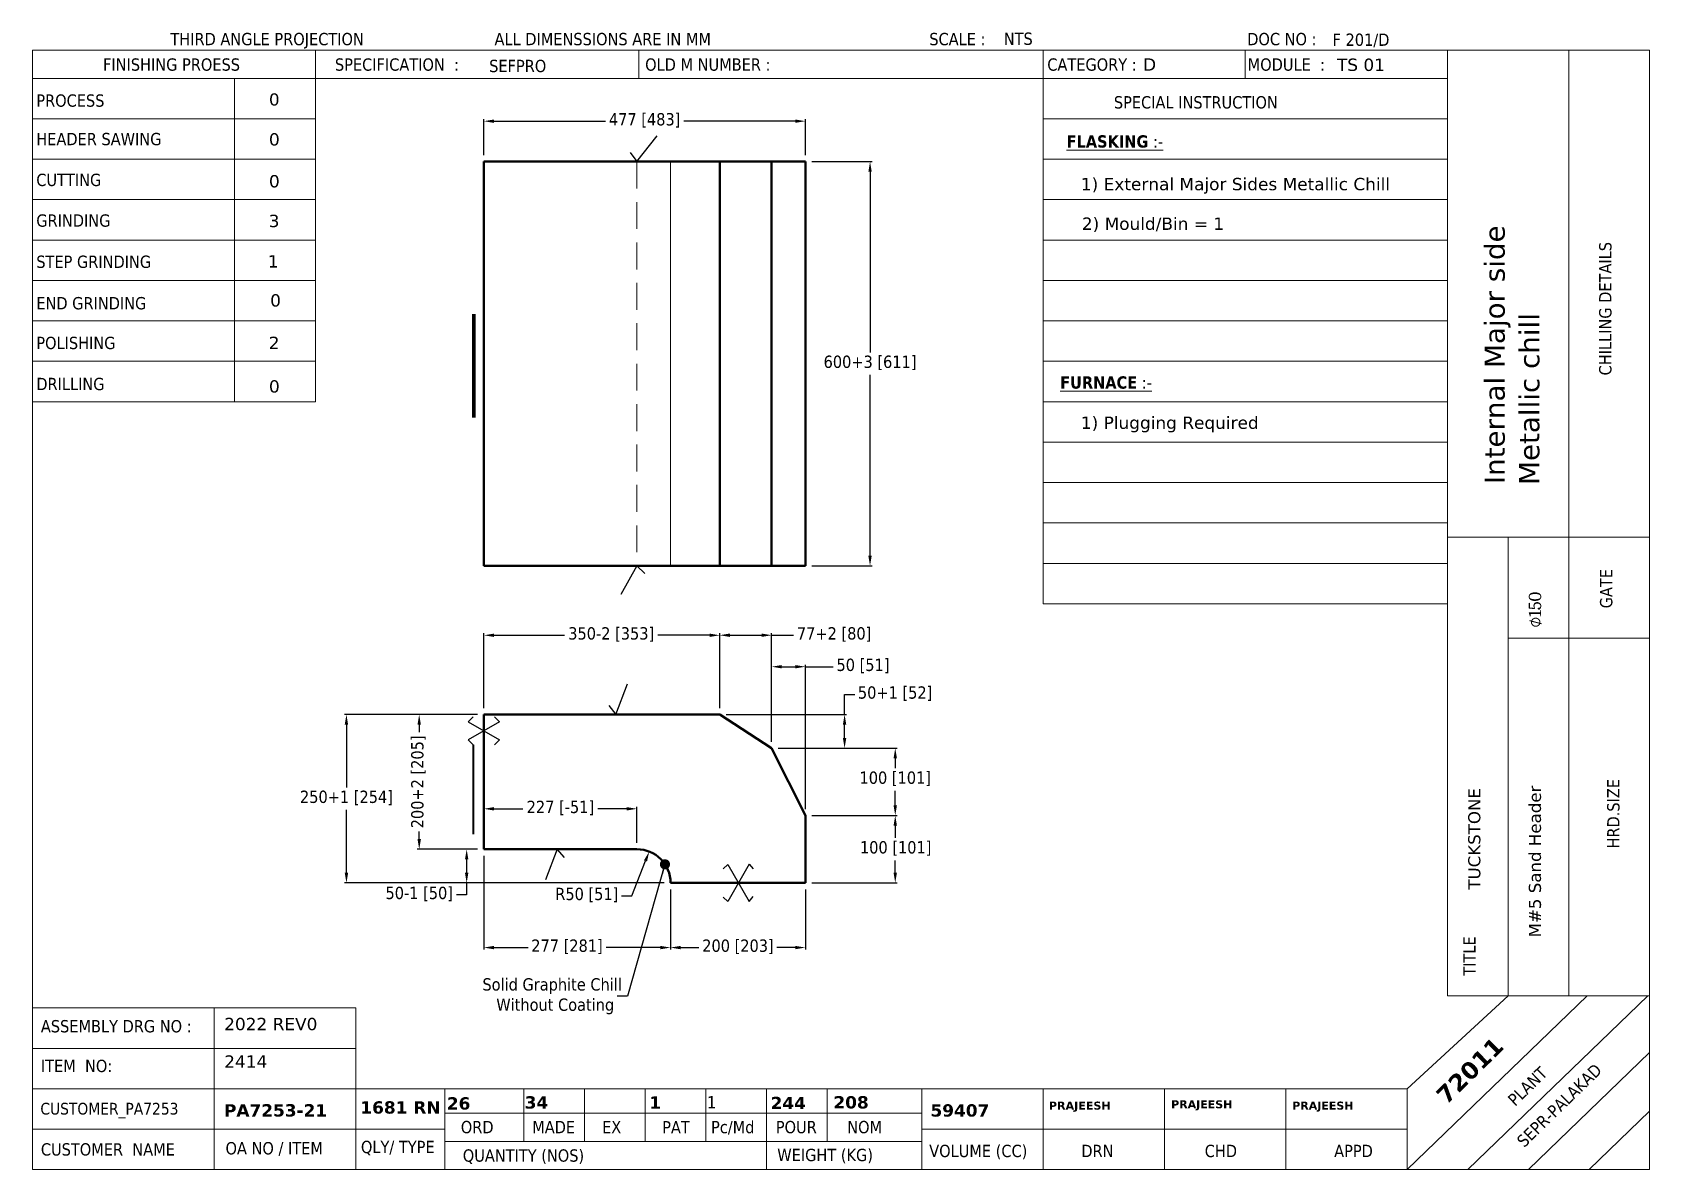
# Model space of a CAD drawing. Header units: millimetres. Extents: x 60 to 2460, y 60 to 1748.
import ezdxf
from ezdxf.enums import TextEntityAlignment as Align

# ---------------------------------------------------------------- set-up
doc = ezdxf.new("R2010")
doc.units = ezdxf.units.MM
doc.header["$LTSCALE"] = 6
doc.linetypes.add('DASHED', pattern=[0.2067, 0.1654, -0.0413])
doc.linetypes.add('HIDDEN', pattern=[0.375, 0.25, -0.125])
for name, color, linetype, lineweight, true_color in [('Dimension (ANSI)', 7, 'Continuous', 25, 0x008000), ('Hidden (ANSI)', 2, 'DASHED', 15, 0xffff00), ('Title (ANSI)', 7, 'Continuous', 20, 0x800000)]:
    doc.layers.add(name, color=color, linetype=linetype, lineweight=lineweight, true_color=true_color)
for name, color, linetype, lineweight in [('Sketch Geometry (ANSI)', 7, 'Continuous', 25), ('Symbol (ANSI)', 7, 'Continuous', 25), ('Visible (ANSI)', 7, 'Continuous', 50)]:
    doc.layers.add(name, color=color, linetype=linetype, lineweight=lineweight)
doc.styles.add('Label Text (ANSI)', font='tahoma.ttf')
doc.styles.add('Note Text (ANSI)', font='tahoma.ttf')
doc.styles.add('Text Style54', font='verdana.ttf')
doc.styles.add('Text Style55', font='verdana.ttf')
doc.styles.add('Text Style57', font='verdana.ttf')
doc.styles.add('Text Style65', font='Cambria.ttf')
doc.styles.add('Text Style67', font='tahomabd.ttf')
doc.styles.add('Text Style68', font='verdanab.ttf')
doc.styles.add('Text Style69', font='verdanab.ttf')
doc.styles.add('Text Style70', font='verdanab.ttf')
doc.styles.add('Text Style73', font='tahomabd.ttf')
doc.styles.add('Text Style74', font='verdanab.ttf')
doc.dimstyles.new('Default - mm (ANSI)', dxfattribs={"dimscale": 6, "dimtxt": 3.05, "dimasz": 2.5, "dimexe": 0.5, "dimexo": 1.6002, "dimgap": 0.8, "dimtad": 0, "dimtih": 1, "dimtoh": 1, "dimrnd": 1e-08, "dimzin": 0, "dimdsep": 46, "dimtxsty": 'Label Text (ANSI)', "dimcen": 0.09, "dimdle": 10, "dimclrd": 256, "dimclre": 256, "dimclrt": 256, "dimadec": 1, "dimazin": 1, "dimtfac": 0.999344, "dimtofl": 0, "dimtmove": 0, "dimatfit": 3, "dimfxl": 1, "dimtolj": 1, "dimtzin": 4, "dimlwd": -1, "dimlwe": -1, "dimarcsym": 0})
doc.dimstyles.new('Default - mm (ANSI)$7', dxfattribs={"dimscale": 6, "dimtxt": 3.05, "dimasz": 2.5, "dimexe": 0.5, "dimexo": 1.6002, "dimgap": 0.8, "dimtad": 0, "dimtih": 1, "dimtoh": 1, "dimrnd": 1e-08, "dimzin": 0, "dimdsep": 46, "dimtxsty": 'Label Text (ANSI)', "dimcen": 0.09, "dimdle": 10, "dimclrd": 256, "dimclre": 256, "dimclrt": 256, "dimadec": 1, "dimazin": 1, "dimtfac": 0.999344, "dimtofl": 0, "dimtmove": 0, "dimatfit": 3, "dimfxl": 1, "dimtolj": 1, "dimtzin": 4, "dimlwd": -1, "dimlwe": -1, "dimarcsym": 0})

# ---------------------------------------------------------------- blocks, each defined once
blk = doc.blocks.new('Title Blocks SEPR')
at = {"layer": 'Title (ANSI)'}
for p, q in [((10, 287), (410, 287)), ((10, 10), (10, 287)), ((10, 287), (10, 280)), ((10, 287), (80, 287)), ((80, 287), (80, 200)), ((160, 287), (160, 280)), ((260, 287), (260, 280)), ((310, 287), (310, 280)), ((360, 287), (360, 280)), ((410, 287), (390, 287)), ((390, 287), (390, 166.5)), ((410, 287), (410, 10)), ((10, 280), (360, 280)), ((60, 200), (60, 280)), ((260, 280), (260, 210)), ((360, 280), (360, 53)), ((80, 270), (10, 270)), ((260, 270), (360, 270)), ((260, 260), (360, 260)), ((80, 260), (10, 260)), ((80, 250), (10, 250)), ((260, 250), (360, 250)), ((260, 240), (360, 240)), ((80, 240), (10, 240)), ((80, 230), (10, 230)), ((260, 230), (360, 230)), ((260, 220), (360, 220)), ((80, 220), (10, 220)), ((80, 210), (10, 210)), ((260, 210), (360, 210)), ((260, 210), (260, 150)), ((260, 200), (360, 200)), ((80, 200), (10, 200)), ((80, 200), (60, 200)), ((260, 190), (360, 190)), ((260, 180), (360, 180)), ((260, 170), (360, 170)), ((360, 166.5), (410, 166.5)), ((375, 53), (375, 166.5)), ((375, 166.5), (375, 141.5)), ((390, 166.5), (390, 53)), ((260, 160), (360, 160)), ((260, 150), (360, 150)), ((375, 141.5), (410, 141.5)), ((394.53, 53), (350, 10)), ((350, 30), (375, 53)), ((360, 53), (410, 53)), ((365, 10), (409.53, 53)), ((390, 53), (375, 53)), ((410, 53), (390, 53)), ((10, 10), (10, 50)), ((10, 50), (90, 50)), ((10, 50), (55, 50)), ((55, 50), (55, 10)), ((90, 50), (90, 10)), ((10, 40), (90, 40)), ((380, 10), (410, 38.97)), ((10, 30), (90, 30)), ((90, 10), (90, 30)), ((90, 30), (350, 30)), ((112, 10), (112, 30)), ((112, 30), (131.55, 30)), ((131.55, 30), (131.55, 17)), ((146.55, 30), (146.55, 17)), ((161.55, 30), (161.55, 17)), ((176.55, 30), (176.55, 17)), ((191.55, 30), (191.55, 17)), ((206.55, 30), (206.55, 17)), ((230, 10), (230, 30)), ((260, 30), (260, 10)), ((290, 30), (290, 10)), ((320, 30), (320, 10)), ((350, 30), (350, 10)), ((112, 10), (112, 24)), ((112, 24), (230, 24)), ((410, 24.49), (395, 10)), ((10, 20), (90, 20)), ((90, 20), (112, 20)), ((230, 20), (350, 20)), ((112, 10), (112, 17)), ((112, 17), (230, 17)), ((191.55, 17), (191.55, 10)), ((410, 10), (10, 10)), ((350, 10), (230, 10))]:
    blk.add_line(p, q, dxfattribs=at)
at = {"layer": 'Title (ANSI)', "attachment_point": 1, "style": 'Note Text (ANSI)'}
for s, insert, char_height, width in [('\\fTahoma|b0|i0;THIRD ANGLE PROJECTION', (44.14, 291.26), 3.048, 109.2999), ('\\fTahoma|b0|i0;ALL DIMENSSIONS ARE IN MM', (124.3, 291.26), 3.048, 109.2999), ('\\fTahoma|b0|i0;SCALE :', (231.84, 291.26), 3.048, 109.2999), ('\\fTahoma|b0|i0;DOC NO : ', (310.47, 291.26), 3.048, 70.8451), ('\\fTahoma|b0|i0;FINISHING PROESS', (27.48, 284.96), 3.048, 109.2999), ('\\fTahoma|b0|i0;SPECIFICATION  :', (84.84, 284.96), 3.048, 72.8455), ('\\fTahoma|b0|i0;OLD M NUMBER :', (161.56, 284.96), 3.048, 72.8455), ('\\fTahoma|b0|i0;CATEGORY :', (261.02, 284.96), 3.048, 72.8455), ('\\fTahoma|b0|i0;MODULE  :', (310.58, 284.96), 3.048, 72.8455), ('\\fTahoma|b0|i0;PROCESS', (10.98, 276.05), 3.048, 109.2999), ('\\fTahoma|b0|i0;SPECIAL INSTRUCTION', (277.49, 275.61), 3.048, 72.8455), ('\\fTahoma|b0|i0;HEADER SAWING', (10.98, 266.52), 3.048, 109.2999), ('\\fTahoma|b1|i0;\\H3.0500;\\LFLASKING\\l\\fTahoma|b0|i0;\\H3.0500;\\L :-', (265.8, 265.93), 3.05, 72.8455), ('\\fTahoma|b0|i0;END GRINDING', (10.98, 225.91), 3.048, 109.2999), ('\\fTahoma|b0|i0;POLISHING', (10.98, 216.08), 3.048, 109.2999), ('\\fTahoma|b1|i0;\\H3.0500;\\LFURNACE\\l\\fTahoma|b0|i0;\\H3.0500;\\L :-', (264.2, 206.29), 3.05, 72.8455), ('\\fTahoma|b0|i0;ITEM  NO:', (12.11, 37.2), 3.048, 109.2999), ('\\fTahoma|b0|i0;ORD', (115.97, 22.06), 3.048, 13.75), ('\\fTahoma|b0|i0;MADE', (133.63, 22.06), 3.048, 13.75), ('\\fTahoma|b0|i0;EX', (150.91, 22.06), 3.048, 13.75), ('\\fTahoma|b0|i0;PAT', (165.77, 22.02), 3.048, 13.75), ('\\fTahoma|b0|i0;Pc/Md', (177.86, 22.06), 3.048, 13.75), ('\\fTahoma|b0|i0;POUR', (193.88, 22.06), 3.048, 13.75), ('\\fTahoma|b0|i0;NOM', (211.54, 22.06), 3.048, 13.75), ('\\fTahoma|b0|i0;QLY/ TYPE', (91.27, 17.15), 3.048, 21.4126), ('\\fTahoma|b0|i0;VOLUME (CC)', (231.82, 16.16), 3.048, 25.6121), ('\\fTahoma|b0|i0;DRN', (269.44, 16.16), 3.048, 19.1316), ('\\fTahoma|b0|i0;CHD', (299.96, 16.16), 3.048, 19.1316), ('\\fTahoma|b0|i0;APPD', (331.97, 16.16), 3.048, 19.1316), ('\\fTahoma|b0|i0;WEIGHT (KG)', (194.24, 15.16), 3.048, 109.2999)]:
    blk.add_mtext(s, dxfattribs=dict(at, insert=insert, char_height=char_height, width=width))
at = {"layer": 'Title (ANSI)', "char_height": 3.048, "attachment_point": 1, "style": 'Note Text (ANSI)'}
for s, insert in [('\\fTahoma|b0|i0;NTS', (250.25, 291.35)), ('\\fTahoma|b0|i0;F 201/D', (331.58, 291.1))]:
    blk.add_mtext(s, dxfattribs=dict(at, insert=insert))
at = {"layer": 'Title (ANSI)', "char_height": 3.048, "width": 109.2999, "attachment_point": 1, "line_spacing_factor": 1.968504, "style": 'Note Text (ANSI)'}
for s, insert in [('\\fTahoma|b0|i0;CUTTING\\P', (10.98, 256.42)), ('\\fTahoma|b0|i0;GRINDING\\P', (10.98, 246.36)), ('\\fTahoma|b0|i0;STEP GRINDING\\P', (10.98, 236.16)), ('\\fTahoma|b0|i0;DRILLING\\P', (10.98, 205.92)), ('\\fTahoma|b0|i0;ASSEMBLY DRG NO :\\P', (12.11, 47.02)), ('\\fTahoma|b0|i0;CUSTOMER  NAME\\P', (12.11, 16.54)), ('\\fTahoma|b0|i0;OA NO / ITEM\\P', (57.78, 16.83)), ('\\fTahoma|b0|i0;QUANTITY (NOS)\\P', (116.46, 15.03))]:
    blk.add_mtext(s, dxfattribs=dict(at, insert=insert))
at = {"layer": 'Title (ANSI)', "char_height": 3.048, "attachment_point": 1, "style": 'Note Text (ANSI)'}
for s, insert, rotation in [('\\fTahoma|b0|i0;CHILLING DETAILS   ', (397.5, 206.52), 90), ('\\fTahoma|b0|i0;GATE', (397.72, 148.89), 90), ('\\fTahoma|b0|i0;HRD.SIZE', (399.49, 89.46), 90), ('\\fTahoma|b0|i0;TITLE', (363.89, 58), 90), ('\\fTahoma|b0|i0;PLANT', (374.6, 27.71), 44.3), ('\\fTahoma|b0|i0;SEPR-PALAKAD', (376.84, 17.51), 44.3)]:
    blk.add_mtext(s, dxfattribs=dict(at, insert=insert, rotation=rotation))
at = {"layer": 'Title (ANSI)', "color": 96, "true_color": 0x008000}
for tag, p, height, style in [('Specification_001', (122.98, 281.56), 3.05, 'Note Text (ANSI)'), ('Category_001', (284.71, 281.91), 3.05, 'Text Style54'), ('Module_001', (332.66, 281.85), 3.05, 'Text Style54'), ('Process_001', (68.53, 273.3), 3, 'Text Style55'), ('Header_Sawing_001', (68.52, 263.39), 3.05, 'Text Style54'), ('Cutting_001', (68.52, 253.04), 3.05, 'Text Style54'), ('Flasking_Instruction_1_001', (269.33, 252.33), 3.05, 'Text Style54'), ('Grinding_001', (68.46, 243.21), 3.05, 'Text Style54'), ('Flasking_Instruction_2_001', (269.57, 242.53), 3.05, 'Text Style54'), ('Step_Grinding_001', (68.23, 233.21), 3.05, 'Text Style54'), ('End_Grinding_001', (68.82, 223.56), 3.05, 'Text Style54'), ('Polishing_001', (68.47, 213.04), 3.05, 'Text Style54'), ('Drilling_001', (68.52, 202.27), 3.05, 'Text Style54'), ('Furnace_Instruction_1_001', (269.33, 193.29), 3.05, 'Text Style54'), ('Assembly_Drawing_Number_001', (57.45, 44.51), 3.05, 'Text Style54'), ('Item_Number_001', (57.45, 35.23), 3.05, 'Text Style54'), ('Order_Quantity_001', (112.51, 24.87), 3.05, 'Text Style68'), ('Made_Quantity_001', (131.77, 25.11), 3.05, 'Text Style68'), ('PAT_Quantity_001', (162.58, 25.07), 3.05, 'Text Style68'), ('PiecePerMould_001', (176.85, 25.14), 3.05, 'Text Style67'), ('PourWeight_MRN_001', (192.59, 24.97), 3.05, 'Text Style68'), ('NominalWeight_001', (208.12, 25.14), 3.05, 'Text Style68'), ('Customer_Name_001', (11.98, 23.64), 2.9, 'Text Style73'), ('OA_Number_001', (57.4, 23.15), 3.05, 'Text Style68'), ('Quality_001', (91.12, 23.87), 3.05, 'Text Style68'), ('volume_001', (232.13, 23.13), 3.05, 'Text Style68'), ('NameofDrawnPerson_001', (261.41, 24.84), 2, 'Text Style69'), ('NameofCheckedPerson_001', (291.65, 25.18), 1.98, 'Text Style70'), ('NameofAPPDPerson_001', (321.6, 24.86), 1.98, 'Text Style70')]:
    blk.add_attdef(tag, p, '', height=height, dxfattribs=dict(at, style=style))
for tag, style, p in [('Old_M_Number', 'Text Style68', (198.98, 284.82)), ('Flasking_Instruction_3', 'Text Style54', (269.9, 236.52)), ('Flasking_Instruction_4', 'Text Style54', (269.9, 224.7)), ('Flasking_Instruction_5', 'Text Style54', (269.9, 215.86)), ('Furnace_Instruction_2', 'Text Style54', (269.9, 186.09)), ('Furnace_Instruction_3', 'Text Style54', (269.9, 176.64)), ('Furnace_Instruction_4', 'Text Style54', (269.9, 166.23)), ('Furnace_Instruction_5', 'Text Style54', (269.9, 156.4)), ('Excess', 'Text Style68', (147.09, 27.92))]:
    blk.add_attdef(tag, text='', height=3.05, dxfattribs=dict(at, style=style)).set_placement(p, align=Align.TOP_LEFT)
for tag, p, height, rotation, style in [('ChillingDetails_001', (374.16, 179.62), 5, 90, 'Text Style57'), ('ChillingDetails_002', (382.72, 179.41), 5, 90, 'Text Style57'), ('GateSize_001', (383.16, 144.12), 3.05, 90, 'Text Style65'), ('Title_Description_001', (368.12, 79.27), 3, 90, 'Text Style55'), ('HeaderSize_001', (383.12, 67.46), 3, 90, 'Text Style55'), ('Critical_C_M_Number_001', (359.76, 25.94), 4.25, 44.4, 'Text Style74')]:
    blk.add_attdef(tag, p, '', height=height, rotation=rotation, dxfattribs=dict(at, style=style))
blk = doc.blocks.new('*D7')
at = {"layer": 'Defpoints', "color": 0, "transparency": 16777216}
for p in [(1207.1, 1556.5), (1303.1, 1556.5), (1207.1, 956.5)]:
    blk.add_point(p, dxfattribs=at)
at = {"layer": 'Dimension (ANSI)', "transparency": 16777216}
for p, q in [((1216.7, 1556.5), (1306.1, 1556.5)), ((1303.1, 1541.5), (1303.1, 1273.3)), ((1303.1, 971.5), (1303.1, 1239.8)), ((1216.7, 956.5), (1306.1, 956.5))]:
    blk.add_line(p, q, dxfattribs=at)
for points in [[(1300.6, 1541.5), (1305.6, 1541.5), (1303.1, 1556.5)], [(1300.6, 971.5), (1305.6, 971.5), (1303.1, 956.5)]]:
    blk.add_solid(points, dxfattribs=at)
at = {"layer": 'Dimension (ANSI)', "color": 96, "true_color": 0x008000, "transparency": 16777216, "insert": (1303.1, 1268.5), "char_height": 18.3, "attachment_point": 2, "style": 'Label Text (ANSI)'}
blk.add_mtext('\\A1;\\fTahoma|b0|i0;\\H18.2880;600+3 [611]', dxfattribs=at)
blk = doc.blocks.new('*D8')
at = {"layer": 'Defpoints', "color": 0, "transparency": 16777216}
for p in [(1207.1, 1616.5), (730.1, 1556.5), (1207.1, 1556.5)]:
    blk.add_point(p, dxfattribs=at)
at = {"layer": 'Dimension (ANSI)', "transparency": 16777216}
for p, q in [((730.1, 1566.2), (730.1, 1619.5)), ((745.1, 1616.5), (910.3, 1616.5)), ((1192.1, 1616.5), (1026.8, 1616.5)), ((1207.1, 1566.2), (1207.1, 1619.5))]:
    blk.add_line(p, q, dxfattribs=at)
for points in [[(745.1, 1619), (745.1, 1614), (730.1, 1616.5)], [(1192.1, 1619), (1192.1, 1614), (1207.1, 1616.5)]]:
    blk.add_solid(points, dxfattribs=at)
at = {"layer": 'Dimension (ANSI)', "color": 96, "true_color": 0x008000, "transparency": 16777216, "insert": (968.6, 1628.5), "char_height": 18.3, "attachment_point": 2, "style": 'Label Text (ANSI)'}
blk.add_mtext('\\A1;\\fTahoma|b0|i0;\\H18.2880;477 [483]', dxfattribs=at)
blk = doc.blocks.new('*D9')
at = {"layer": 'Defpoints', "color": 0, "transparency": 16777216}
for p in [(1080.1, 853.4), (1080.1, 735.7), (1157.1, 685.7)]:
    blk.add_point(p, dxfattribs=at)
at = {"layer": 'Dimension (ANSI)', "transparency": 16777216}
for p, q in [((1080.1, 745.3), (1080.1, 856.4)), ((1095.1, 853.4), (1142.1, 853.4)), ((1157.1, 695.3), (1157.1, 856.4)), ((1157.1, 853.4), (1189.6, 853.4))]:
    blk.add_line(p, q, dxfattribs=at)
for points in [[(1095.1, 855.9), (1095.1, 850.9), (1080.1, 853.4)], [(1142.1, 855.9), (1142.1, 850.9), (1157.1, 853.4)]]:
    blk.add_solid(points, dxfattribs=at)
at = {"layer": 'Dimension (ANSI)', "color": 96, "true_color": 0x008000, "transparency": 16777216, "insert": (1249.8, 865.3), "char_height": 18.3, "attachment_point": 2, "style": 'Label Text (ANSI)'}
blk.add_mtext('\\A1;\\fTahoma|b0|i0;\\H18.2880;77+2 [80]', dxfattribs=at)
blk = doc.blocks.new('*D10')
at = {"layer": 'Defpoints', "color": 0, "transparency": 16777216}
for p in [(1080.1, 735.7), (1265.3, 735.7), (1157.1, 685.7)]:
    blk.add_point(p, dxfattribs=at)
at = {"layer": 'Dimension (ANSI)', "transparency": 16777216}
for p, q in [((1265.3, 735.7), (1265.3, 765.6)), ((1265.3, 765.6), (1280.3, 765.6)), ((1089.7, 735.7), (1268.3, 735.7)), ((1265.3, 700.7), (1265.3, 720.7)), ((1166.7, 685.7), (1268.3, 685.7))]:
    blk.add_line(p, q, dxfattribs=at)
for points in [[(1262.8, 720.7), (1267.8, 720.7), (1265.3, 735.7)], [(1262.8, 700.7), (1267.8, 700.7), (1265.3, 685.7)]]:
    blk.add_solid(points, dxfattribs=at)
at = {"layer": 'Dimension (ANSI)', "color": 96, "true_color": 0x008000, "transparency": 16777216, "insert": (1340.3, 777.5), "char_height": 18.3, "attachment_point": 2, "style": 'Label Text (ANSI)'}
blk.add_mtext('\\A1;\\fTahoma|b0|i0;\\H18.2880;50+1 [52]', dxfattribs=at)
blk = doc.blocks.new('*D11')
at = {"layer": 'Defpoints', "color": 0, "transparency": 16777216}
for p in [(730.1, 735.7), (634.1, 535.7), (730.1, 535.7)]:
    blk.add_point(p, dxfattribs=at)
at = {"layer": 'Dimension (ANSI)', "transparency": 16777216}
for p, q in [((720.5, 735.7), (631.1, 735.7)), ((634.1, 720.7), (634.1, 709.6)), ((634.1, 550.7), (634.1, 561.9)), ((720.5, 535.7), (631.1, 535.7))]:
    blk.add_line(p, q, dxfattribs=at)
for points in [[(631.6, 720.7), (636.6, 720.7), (634.1, 735.7)], [(631.6, 550.7), (636.6, 550.7), (634.1, 535.7)]]:
    blk.add_solid(points, dxfattribs=at)
at = {"layer": 'Dimension (ANSI)', "color": 96, "true_color": 0x008000, "transparency": 16777216, "insert": (622.1, 635.7), "char_height": 18.3, "attachment_point": 2, "rotation": 90, "style": 'Label Text (ANSI)'}
blk.add_mtext('\\A1;\\fTahoma|b0|i0;\\H18.2880;200+2 [205]', dxfattribs=at)
blk = doc.blocks.new('*D12')
at = {"layer": 'Defpoints', "color": 0, "transparency": 16777216}
for p in [(1207.1, 806.6), (1157.1, 685.7), (1207.1, 585.7)]:
    blk.add_point(p, dxfattribs=at)
at = {"layer": 'Dimension (ANSI)', "transparency": 16777216}
for p, q in [((1157.1, 695.3), (1157.1, 809.6)), ((1172.1, 806.6), (1192.1, 806.6)), ((1207.1, 595.3), (1207.1, 809.6)), ((1207.1, 806.6), (1248.5, 806.6))]:
    blk.add_line(p, q, dxfattribs=at)
for points in [[(1172.1, 809.1), (1172.1, 804.1), (1157.1, 806.6)], [(1192.1, 809.1), (1192.1, 804.1), (1207.1, 806.6)]]:
    blk.add_solid(points, dxfattribs=at)
at = {"layer": 'Dimension (ANSI)', "color": 96, "true_color": 0x008000, "transparency": 16777216, "insert": (1292.6, 818.6), "char_height": 18.3, "attachment_point": 2, "style": 'Label Text (ANSI)'}
blk.add_mtext('\\A1;\\fTahoma|b0|i0;\\H18.2880;50 [51]', dxfattribs=at)
blk = doc.blocks.new('*D13')
at = {"layer": 'Defpoints', "color": 0, "transparency": 16777216}
for p in [(1157.1, 685.7), (1207.1, 585.7), (1340.5, 585.7)]:
    blk.add_point(p, dxfattribs=at)
at = {"layer": 'Dimension (ANSI)', "transparency": 16777216}
for p, q in [((1166.7, 685.7), (1343.5, 685.7)), ((1340.5, 670.7), (1340.5, 655.9)), ((1340.5, 600.7), (1340.5, 622.4)), ((1216.7, 585.7), (1343.5, 585.7))]:
    blk.add_line(p, q, dxfattribs=at)
for points in [[(1338, 670.7), (1343, 670.7), (1340.5, 685.7)], [(1338, 600.7), (1343, 600.7), (1340.5, 585.7)]]:
    blk.add_solid(points, dxfattribs=at)
at = {"layer": 'Dimension (ANSI)', "color": 96, "true_color": 0x008000, "transparency": 16777216, "insert": (1340.5, 651.1), "char_height": 18.3, "attachment_point": 2, "style": 'Label Text (ANSI)'}
blk.add_mtext('\\A1;\\fTahoma|b0|i0;\\H18.2880;100 [101]', dxfattribs=at)
blk = doc.blocks.new('*D14')
at = {"layer": 'Defpoints', "color": 0, "transparency": 16777216}
for p in [(730.1, 535.7), (704.5, 485.7), (1007.1, 485.7)]:
    blk.add_point(p, dxfattribs=at)
at = {"layer": 'Dimension (ANSI)', "transparency": 16777216}
for p, q in [((720.5, 535.7), (701.5, 535.7)), ((704.5, 520.7), (704.5, 500.7)), ((997.5, 485.7), (701.5, 485.7)), ((704.5, 485.7), (704.5, 468)), ((704.5, 468), (689.5, 468))]:
    blk.add_line(p, q, dxfattribs=at)
for points in [[(702, 520.7), (707, 520.7), (704.5, 535.7)], [(702, 500.7), (707, 500.7), (704.5, 485.7)]]:
    blk.add_solid(points, dxfattribs=at)
at = {"layer": 'Dimension (ANSI)', "color": 96, "true_color": 0x008000, "transparency": 16777216, "insert": (634.1, 480), "char_height": 18.3, "attachment_point": 2, "style": 'Label Text (ANSI)'}
blk.add_mtext('\\A1;\\fTahoma|b0|i0;\\H18.2880;50-1 [50]', dxfattribs=at)
blk = doc.blocks.new('*D15')
at = {"layer": 'Defpoints', "color": 0, "transparency": 16777216}
for p in [(730.1, 735.7), (526.1, 485.7), (1007.1, 485.7)]:
    blk.add_point(p, dxfattribs=at)
at = {"layer": 'Dimension (ANSI)', "transparency": 16777216}
for p, q in [((720.5, 735.7), (523.1, 735.7)), ((526.1, 720.7), (526.1, 627.5)), ((526.1, 500.7), (526.1, 594)), ((997.5, 485.7), (523.1, 485.7))]:
    blk.add_line(p, q, dxfattribs=at)
for points in [[(523.6, 720.7), (528.6, 720.7), (526.1, 735.7)], [(523.6, 500.7), (528.6, 500.7), (526.1, 485.7)]]:
    blk.add_solid(points, dxfattribs=at)
at = {"layer": 'Dimension (ANSI)', "color": 96, "true_color": 0x008000, "transparency": 16777216, "insert": (526.1, 622.7), "char_height": 18.3, "attachment_point": 2, "style": 'Label Text (ANSI)'}
blk.add_mtext('\\A1;\\fTahoma|b0|i0;\\H18.2880;250+1 [254]', dxfattribs=at)
blk = doc.blocks.new('*D16')
at = {"layer": 'Defpoints', "color": 0, "transparency": 16777216}
for p in [(957.1, 595.7), (730.1, 535.7), (957.1, 535.7)]:
    blk.add_point(p, dxfattribs=at)
at = {"layer": 'Dimension (ANSI)', "transparency": 16777216}
for p, q in [((745.1, 595.7), (788, 595.7)), ((942.1, 595.7), (899.1, 595.7)), ((957.1, 545.3), (957.1, 598.7))]:
    blk.add_line(p, q, dxfattribs=at)
for points in [[(745.1, 598.2), (745.1, 593.2), (730.1, 595.7)], [(942.1, 598.2), (942.1, 593.2), (957.1, 595.7)]]:
    blk.add_solid(points, dxfattribs=at)
at = {"layer": 'Dimension (ANSI)', "color": 96, "true_color": 0x008000, "transparency": 16777216, "insert": (843.6, 607.7), "char_height": 18.3, "attachment_point": 2, "style": 'Label Text (ANSI)'}
blk.add_mtext('\\A1;\\fTahoma|b0|i0;\\H18.2880;227 [-51]', dxfattribs=at)
blk = doc.blocks.new('*D18')
at = {"layer": 'Defpoints', "color": 0, "transparency": 16777216}
for p in [(730.1, 535.7), (1007.1, 485.7), (1007.1, 389.7)]:
    blk.add_point(p, dxfattribs=at)
at = {"layer": 'Dimension (ANSI)', "transparency": 16777216}
for p, q in [((730.1, 526.1), (730.1, 386.7)), ((1007.1, 476.1), (1007.1, 386.7)), ((745.1, 389.7), (795.6, 389.7)), ((992.1, 389.7), (911.3, 389.7))]:
    blk.add_line(p, q, dxfattribs=at)
for points in [[(745.1, 392.2), (745.1, 387.2), (730.1, 389.7)], [(992.1, 392.2), (992.1, 387.2), (1007.1, 389.7)]]:
    blk.add_solid(points, dxfattribs=at)
at = {"layer": 'Dimension (ANSI)', "color": 96, "true_color": 0x008000, "transparency": 16777216, "insert": (853.4, 401.7), "char_height": 18.3, "attachment_point": 2, "style": 'Label Text (ANSI)'}
blk.add_mtext('\\A1;\\fTahoma|b0|i0;\\H18.2880;277 [281]', dxfattribs=at)
blk = doc.blocks.new('*D19')
at = {"layer": 'Defpoints', "color": 0, "transparency": 16777216}
for p in [(975.4, 532.3), (957.1, 485.7)]:
    blk.add_point(p, dxfattribs=at)
at = {"layer": 'Dimension (ANSI)', "transparency": 16777216}
for p, q in [((949.5, 466.6), (969.9, 518.3)), ((934.5, 466.6), (949.5, 466.6))]:
    blk.add_line(p, q, dxfattribs=at)
blk.add_solid([(967.6, 519.2), (972.2, 517.4), (975.4, 532.3)], dxfattribs=at)
at = {"layer": 'Dimension (ANSI)', "color": 96, "true_color": 0x008000, "transparency": 16777216, "insert": (882.8, 478.5), "char_height": 18.3, "attachment_point": 2, "style": 'Label Text (ANSI)'}
blk.add_mtext('\\A1;\\fTahoma|b0|i0;\\H18.2880;R50 [51]', dxfattribs=at)
blk = doc.blocks.new('*D20')
at = {"layer": 'Defpoints', "color": 0, "transparency": 16777216}
for p in [(1007.1, 485.7), (1207.1, 485.7), (1207.1, 389.7)]:
    blk.add_point(p, dxfattribs=at)
at = {"layer": 'Dimension (ANSI)', "transparency": 16777216}
for p, q in [((1007.1, 476.1), (1007.1, 386.7)), ((1207.1, 476.1), (1207.1, 386.7)), ((1022.1, 389.7), (1049.2, 389.7)), ((1192.1, 389.7), (1164.9, 389.7))]:
    blk.add_line(p, q, dxfattribs=at)
for points in [[(1022.1, 392.2), (1022.1, 387.2), (1007.1, 389.7)], [(1192.1, 392.2), (1192.1, 387.2), (1207.1, 389.7)]]:
    blk.add_solid(points, dxfattribs=at)
at = {"layer": 'Dimension (ANSI)', "color": 96, "true_color": 0x008000, "transparency": 16777216, "insert": (1107.1, 401.7), "char_height": 18.3, "attachment_point": 2, "style": 'Label Text (ANSI)'}
blk.add_mtext('\\A1;\\fTahoma|b0|i0;\\H18.2880;200 [203]', dxfattribs=at)
blk = doc.blocks.new('*D21')
at = {"layer": 'Defpoints', "color": 0, "transparency": 16777216}
for p in [(1080.1, 853.3), (730.1, 735.7), (1080.1, 735.7)]:
    blk.add_point(p, dxfattribs=at)
at = {"layer": 'Dimension (ANSI)', "transparency": 16777216}
for p, q in [((730.1, 745.3), (730.1, 856.3)), ((745.1, 853.3), (849.6, 853.3)), ((1065.1, 853.3), (988.3, 853.3)), ((1080.1, 745.3), (1080.1, 856.3))]:
    blk.add_line(p, q, dxfattribs=at)
for points in [[(745.1, 855.8), (745.1, 850.8), (730.1, 853.3)], [(1065.1, 855.8), (1065.1, 850.8), (1080.1, 853.3)]]:
    blk.add_solid(points, dxfattribs=at)
at = {"layer": 'Dimension (ANSI)', "color": 96, "true_color": 0x008000, "transparency": 16777216, "insert": (919, 865.3), "char_height": 18.3, "attachment_point": 2, "style": 'Label Text (ANSI)'}
blk.add_mtext('\\A1;\\fTahoma|b0|i0;\\H18.2880;350-2 [353]', dxfattribs=at)
blk = doc.blocks.new('*D22')
at = {"layer": 'Defpoints', "color": 0, "transparency": 16777216}
for p in [(1207.1, 585.7), (1340.5, 585.7), (1207.1, 485.7)]:
    blk.add_point(p, dxfattribs=at)
at = {"layer": 'Dimension (ANSI)', "transparency": 16777216}
for p, q in [((1216.7, 585.7), (1343.5, 585.7)), ((1340.5, 570.7), (1340.5, 552.5)), ((1340.5, 500.7), (1340.5, 519)), ((1216.7, 485.7), (1343.5, 485.7))]:
    blk.add_line(p, q, dxfattribs=at)
for points in [[(1338, 570.7), (1343, 570.7), (1340.5, 585.7)], [(1338, 500.7), (1343, 500.7), (1340.5, 485.7)]]:
    blk.add_solid(points, dxfattribs=at)
at = {"layer": 'Dimension (ANSI)', "color": 96, "true_color": 0x008000, "transparency": 16777216, "insert": (1288.1, 547.7), "char_height": 18.3, "attachment_point": 1, "style": 'Label Text (ANSI)'}
blk.add_mtext('\\A1;\\fTahoma|b0|i0;\\H18.2880;100 [101]', dxfattribs=at)

msp = doc.modelspace()

# ---------------------------------------------------------------- linework, layer by layer
at = {"layer": 'Hidden (ANSI)'}
msp.add_line((1007.1, 956.5), (1007.1, 1556.5), dxfattribs=at)
at = {"layer": 'Sketch Geometry (ANSI)'}
for p, q in [((957.1, 1556.5), (987.2, 1595)), ((947.1, 1569.9), (957.1, 1556.5)), ((957.1, 956.5), (933.4, 913.8)), ((968.9, 944.9), (957.1, 956.5)), ((925.9, 735.7), (943.2, 781.4)), ((915.7, 748.9), (925.9, 735.7)), ((706.8, 724.7), (714.1, 732)), ((753.3, 724.7), (706.8, 698)), ((706.8, 724.7), (753.3, 698)), ((753.3, 724.7), (746, 732)), ((706.8, 698), (714.1, 690.8)), ((753.3, 698), (746, 690.8)), ((838.9, 535.7), (821.6, 490.1)), ((849.9, 523.2), (838.9, 535.7)), ((1091.9, 513.2), (1085.3, 506.6)), ((1123.5, 513.4), (1091.9, 458.2)), ((1091.9, 513.2), (1123.5, 458.2)), ((1123.5, 513.4), (1129.9, 506.6)), ((1091.9, 458.2), (1085.3, 464.3)), ((1123.5, 458.2), (1129.9, 465.5))]:
    msp.add_line(p, q, dxfattribs=at)
at = {"layer": 'Sketch Geometry (ANSI)', "color": 2, "linetype": 'HIDDEN', "lineweight": 15, "ltscale": 26.666666, "true_color": 0xffff00}
msp.add_line((957.1, 1556.5), (957.1, 956.5), dxfattribs=at)
at = {"layer": 'Sketch Geometry (ANSI)', "color": 1, "linetype": 'Continuous', "lineweight": 80, "true_color": 0xff0000}
msp.add_line((715.1, 1329.8), (715.1, 1176.4), dxfattribs=at)
at = {"layer": 'Sketch Geometry (ANSI)', "color": 1, "linetype": 'Continuous', "lineweight": 40, "true_color": 0xff0000}
msp.add_line((714.1, 690.8), (714.1, 557.9), dxfattribs=at)
at = {"layer": 'Visible (ANSI)'}
for p, q in [((730.1, 1556.5), (1080.1, 1556.5)), ((730.1, 956.5), (730.1, 1556.5)), ((1080.1, 1556.5), (1157.1, 1556.5)), ((1080.1, 956.5), (1080.1, 1556.5)), ((1157.1, 956.5), (1157.1, 1556.5)), ((1157.1, 1556.5), (1207.1, 1556.5)), ((1207.1, 956.5), (1207.1, 1556.5)), ((1080.1, 956.5), (730.1, 956.5)), ((1157.1, 956.5), (1080.1, 956.5)), ((1207.1, 956.5), (1157.1, 956.5)), ((1080.1, 735.7), (730.1, 735.7)), ((730.1, 735.7), (730.1, 535.7)), ((1157.1, 685.7), (1080.1, 735.7)), ((1207.1, 585.7), (1157.1, 685.7)), ((1207.1, 485.7), (1207.1, 585.7)), ((730.1, 535.7), (957.1, 535.7)), ((1007.1, 485.7), (1207.1, 485.7))]:
    msp.add_line(p, q, dxfattribs=at)
msp.add_arc((957.1, 485.7), 50, 0, 90, dxfattribs=at)

# ---------------------------------------------------------------- block references
at = {"xscale": 6, "yscale": 6, "zscale": 6}
msp.add_blockref('Title Blocks SEPR', (0, 0), dxfattribs=at).add_auto_attribs({'Assembly_Drawing_Number_001': '2022 REV0', 'Item_Number_001': '2414', 'Customer_Name_001': 'CUSTOMER_PA7253', 'OA_Number_001': 'PA7253-21', 'Quality_001': '1681 RN', 'Order_Quantity_001': '26', 'Made_Quantity_001': '34', 'PAT_Quantity_001': '1', 'PiecePerMould_001': '1', 'PourWeight_MRN_001': '244', 'NominalWeight_001': '208', 'volume_001': '59407', 'NameofDrawnPerson_001': 'PRAJEESH', 'NameofCheckedPerson_001': 'PRAJEESH', 'NameofAPPDPerson_001': 'PRAJEESH', 'Process_001': '0', 'Header_Sawing_001': '0', 'Cutting_001': '0', 'Grinding_001': '3', 'Step_Grinding_001': '1', 'End_Grinding_001': '0', 'Polishing_001': '2', 'Drilling_001': '0', 'Specification_001': 'SEFPRO', 'Module_001': 'TS 01', 'Category_001': 'D', 'ChillingDetails_001': 'Internal Major side', 'HeaderSize_001': 'M#5 Sand Header', 'Title_Description_001': 'TUCKSTONE', 'GateSize_001': '⌀150', 'Flasking_Instruction_1_001': '1) External Major Sides Metallic Chill', 'Flasking_Instruction_2_001': '2) Mould/Bin = 1', 'Furnace_Instruction_1_001': '1) Plugging Required', 'Critical_C_M_Number_001': '72011', 'ChillingDetails_002': 'Metallic chill'})

# ---------------------------------------------------------------- texts
at = {"layer": 'Symbol (ANSI)', "color": 96, "true_color": 0x008000, "insert": (727.9, 344.2), "char_height": 18.288, "width": 209.527, "attachment_point": 1, "line_spacing_factor": 0.987884, "style": 'Note Text (ANSI)'}
msp.add_mtext('\\fTahoma|b0|i0;Solid Graphite Chill\\P\\fTahoma|b0|i0;   Without Coating', dxfattribs=at)

# ---------------------------------------------------------------- dimensions: what is measured, and where the dimension line sits
at = {"layer": 'Dimension (ANSI)'}
dim = msp.add_linear_dim(base=(1207.1, 1616.5), p1=(730.1, 1556.5), p2=(1207.1, 1556.5), text='\\fTahoma|b0|i0;\\H18.2880;<> [483]', dimstyle='Default - mm (ANSI)', override={"dimgap": 0.8, "dimtih": 0, "dimtoh": 0, "dimdec": 0, "dimtol": 0, "dimlim": 0, "dimtp": 0, "dimtm": 0, "dimtdec": 2, "dimatfit": 1}, dxfattribs=at)
dim.commit()
dim.dimension.update_dxf_attribs({"geometry": '*D8', "text_midpoint": (968.6, 1616.5), "dimtype": 160})
for base, p1, p2, angle, text, override, picture, middle in [((1303.1, 1556.5), (1207.1, 956.5), (1207.1, 1556.5), 90, '\\fTahoma|b0|i0;\\H18.2880;<>+3 [611]', {"dimgap": 0.8, "dimdec": 0, "dimtol": 0, "dimlim": 0, "dimtp": 0, "dimtm": 0, "dimtdec": 2, "dimatfit": 1}, '*D7', (1303.1, 1256.5)), ((1080.1, 853.3), (730.1, 735.7), (1080.1, 735.7), 180, '\\fTahoma|b0|i0;\\H18.2880;<>-2 [353]', {"dimgap": 0.8, "dimtih": 0, "dimtoh": 0, "dimdec": 0, "dimtol": 0, "dimlim": 0, "dimtp": 0, "dimtm": 0, "dimtdec": 2, "dimatfit": 1}, '*D21', (919, 853.3)), ((1080.1, 853.4), (1157.1, 685.7), (1080.1, 735.7), 180, '\\fTahoma|b0|i0;\\H18.2880;<>+2 [80]', {"dimgap": 0.8, "dimtih": 0, "dimtoh": 0, "dimdec": 0, "dimtol": 0, "dimlim": 0, "dimtp": 0, "dimtm": 0, "dimtdec": 2, "dimatfit": 2}, '*D9', (1249.8, 853.4)), ((1207.1, 806.6), (1157.1, 685.7), (1207.1, 585.7), 180, '\\fTahoma|b0|i0;\\H18.2880;<> [51]', {"dimgap": 0.8, "dimtih": 0, "dimtoh": 0, "dimdec": 0, "dimtol": 0, "dimlim": 0, "dimtp": 0, "dimtm": 0, "dimtdec": 2, "dimatfit": 2}, '*D12', (1292.6, 806.6)), ((1265.3, 735.7), (1157.1, 685.7), (1080.1, 735.7), 90, '\\fTahoma|b0|i0;\\H18.2880;<>+1 [52]', {"dimgap": 0.8, "dimdec": 0, "dimtol": 0, "dimlim": 0, "dimtp": 0, "dimtm": 0, "dimtdec": 2, "dimatfit": 2}, '*D10', (1340.3, 765.6)), ((526.1, 485.7), (730.1, 735.7), (1007.1, 485.7), 90, '\\fTahoma|b0|i0;\\H18.2880;<>+1 [254]', {"dimgap": 0.8, "dimdec": 0, "dimtol": 0, "dimlim": 0, "dimtp": 0, "dimtm": 0, "dimtdec": 2, "dimatfit": 1}, '*D15', (526.1, 610.7)), ((634.1, 535.7), (730.1, 735.7), (730.1, 535.7), 90, '\\fTahoma|b0|i0;\\H18.2880;<>+2 [205]', {"dimgap": 0.8, "dimtih": 0, "dimtoh": 0, "dimdec": 0, "dimtol": 0, "dimlim": 0, "dimtp": 0, "dimtm": 0, "dimtdec": 2, "dimatfit": 1}, '*D11', (634.1, 635.7)), ((1340.5, 585.7), (1157.1, 685.7), (1207.1, 585.7), 90, '\\fTahoma|b0|i0;\\H18.2880;<> [101]', {"dimgap": 0.8, "dimdec": 0, "dimtol": 0, "dimlim": 0, "dimtp": 0, "dimtm": 0, "dimtdec": 2, "dimatfit": 1}, '*D13', (1340.5, 639.2)), ((957.1, 595.7), (730.1, 535.7), (957.1, 535.7), 180, '\\fTahoma|b0|i0;\\H18.2880;<> [-51]', {"dimgap": 0.8, "dimtih": 0, "dimtoh": 0, "dimdec": 0, "dimse1": 1, "dimtol": 0, "dimlim": 0, "dimtp": 0, "dimtm": 0, "dimtdec": 2, "dimatfit": 1}, '*D16', (843.6, 595.7)), ((1340.5, 585.7), (1207.1, 485.7), (1207.1, 585.7), 90, '\\fTahoma|b0|i0;\\H18.2880;<> [101]', {"dimgap": 0.8, "dimdec": 0, "dimtol": 0, "dimlim": 0, "dimtp": 0, "dimtm": 0, "dimtdec": 2, "dimatfit": 1}, '*D22', (1340.5, 535.7)), ((704.5, 485.7), (730.1, 535.7), (1007.1, 485.7), 90, '\\fTahoma|b0|i0;\\H18.2880;<>-1 [50]', {"dimgap": 0.8, "dimdec": 0, "dimtol": 0, "dimlim": 0, "dimtp": 0, "dimtm": 0, "dimtdec": 2, "dimatfit": 2}, '*D14', (634.1, 468)), ((1007.1, 389.7), (730.1, 535.7), (1007.1, 485.7), 180, '\\fTahoma|b0|i0;\\H18.2880;<> [281]', {"dimgap": 0.8, "dimtih": 0, "dimtoh": 0, "dimdec": 0, "dimtol": 0, "dimlim": 0, "dimtp": 0, "dimtm": 0, "dimtdec": 2, "dimatfit": 1}, '*D18', (853.4, 389.7)), ((1207.1, 389.7), (1007.1, 485.7), (1207.1, 485.7), 180, '\\fTahoma|b0|i0;\\H18.2880;<> [203]', {"dimgap": 0.8, "dimtih": 0, "dimtoh": 0, "dimdec": 0, "dimtol": 0, "dimlim": 0, "dimtp": 0, "dimtm": 0, "dimtdec": 2, "dimatfit": 1}, '*D20', (1107.1, 389.7))]:
    dim = msp.add_linear_dim(base=base, p1=p1, p2=p2, angle=angle, text=text, dimstyle='Default - mm (ANSI)', override=override, dxfattribs=at)
    dim.commit()
    dim.dimension.update_dxf_attribs({"geometry": picture, "text_midpoint": middle, "dimtype": 160})
dim = msp.add_radius_dim(center=(957.1, 485.7), mpoint=(975.4, 532.3), text='\\fTahoma|b0|i0;\\H18.2880;<> [51]', dimstyle='Default - mm (ANSI)', override={"dimgap": 0.8, "dimdec": 0, "dimlfac": 1, "dimcen": 0, "dimtol": 0, "dimlim": 0, "dimtp": 0, "dimtm": 0, "dimtdec": 2}, dxfattribs=at)
dim.commit()
dim.dimension.update_dxf_attribs({"geometry": '*D19', "text_midpoint": (882.8, 466.6), "dimtype": 164})

# ---------------------------------------------------------------- leaders
at = {"layer": 'Symbol (ANSI)', "annotation_type": 0, "has_hookline": 1, "hookline_direction": 1, "text_width": 7.86}
msp.add_leader([(998.8, 513.3), (943, 317.7), (928, 317.7)], dimstyle='Default - mm (ANSI)$7', override={"dimasz": 2.5, "dimtad": 0, "dimldrblk": 'Dot'}, dxfattribs=at)

doc.saveas('drawing.dxf')
